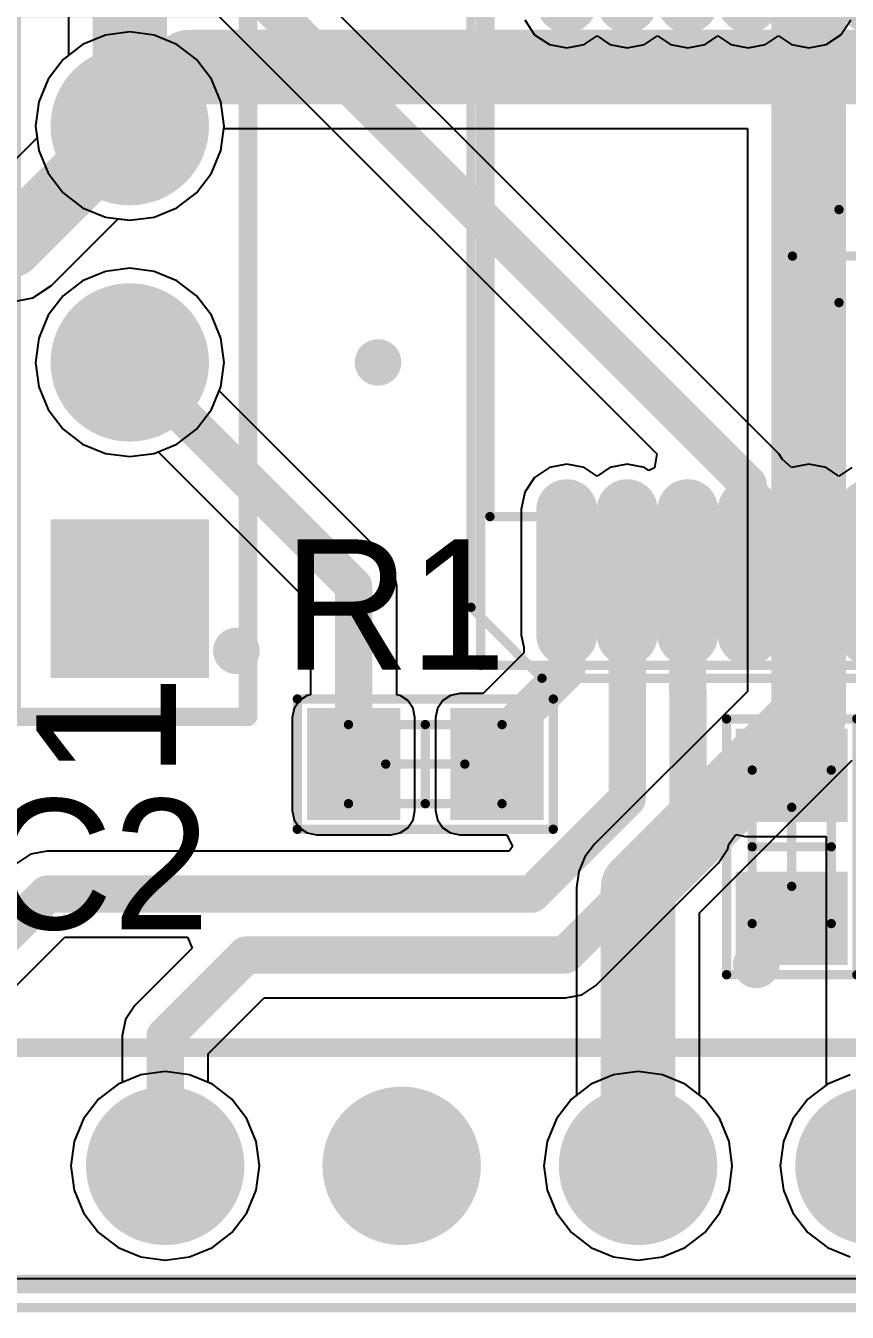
# Model space of a CAD drawing. Header units: millimetres. Extents: x 1.28 to 2.64, y 1.1 to 2.1.
# Drawn here: x 1.781 to 2.128, y 1.098 to 1.642 of the extents above; entities that cross this region are included whole.
import ezdxf

# ---------------------------------------------------------------- set-up
doc = ezdxf.new("R2010")
doc.units = ezdxf.units.MM
doc.header["$MEASUREMENT"] = 0
for name, color, linetype in [('BottomLayer', 5, 'Continuous'), ('BottomSolder', 6, 'Continuous'), ('KeepOutLayer', 6, 'Continuous'), ('Mechanical13', 56, 'Continuous'), ('Mechanical15', 56, 'Continuous'), ('Mechanical29', 56, 'Continuous'), ('MultiLayer', 9, 'Continuous'), ('PadHoleLayer', 156, 'Continuous'), ('TopLayer', 1, 'Continuous'), ('TopOverlay', 2, 'Continuous'), ('TopPaste', 8, 'Continuous'), ('TopSolder', 216, 'Continuous'), ('ViaHoleLayer', 16, 'Continuous')]:
    doc.layers.add(name, color=color, linetype=linetype)

# ---------------------------------------------------------------- blocks, each defined once
blk = doc.blocks.new('TSSOP_20N_2')
at = {"layer": 'Mechanical13', "const_width": 0.00394}
for points in [[(-0.11024, 0.14764), (-0.11024, -0.14764)], [(-0.11024, 0.14764), (0.11024, 0.14764)], [(0.11024, 0.14764), (0.11024, -0.14764)], [(-0.11024, -0.14764), (0.11024, -0.14764)]]:
    blk.add_lwpolyline(points, dxfattribs=at)
at = {"layer": 'Mechanical13', "const_width": 0.00197}
for points in [[(-0.11122, 0.14764, 1), (-0.10925, 0.14764, 1)], [(-0.11122, 0.14764, 1), (-0.10925, 0.14764, 1)], [(0.10925, 0.14764, 1), (0.11122, 0.14764, 1)], [(0.10925, 0.14764, 1), (0.11122, 0.14764, 1)], [(-0.11122, -0.14764, 1), (-0.10925, -0.14764, 1)], [(-0.11122, -0.14764, 1), (-0.10925, -0.14764, 1)], [(0.10925, -0.14764, 1), (0.11122, -0.14764, 1)], [(0.10925, -0.14764, 1), (0.11122, -0.14764, 1)]]:
    blk.add_lwpolyline(points, format="xyb", close=True, dxfattribs=at)
at = {"layer": 'Mechanical15', "const_width": 0.00394}
for points in [[(-0.17323, 0.15157), (-0.17323, -0.15157)], [(-0.17323, 0.15157), (0.17323, 0.15157)], [(0.17323, 0.15157), (0.17323, -0.15157)], [(0, 0.01969), (0, -0.01969)], [(-0.01969, 0), (0.01969, 0)], [(-0.17323, -0.15157), (0.17323, -0.15157)]]:
    blk.add_lwpolyline(points, dxfattribs=at)
at = {"layer": 'Mechanical15', "const_width": 0.00197}
for points in [[(-0.17421, 0.15157, 1), (-0.17224, 0.15157, 1)], [(-0.17421, 0.15157, 1), (-0.17224, 0.15157, 1)], [(0.17224, 0.15157, 1), (0.17421, 0.15157, 1)], [(0.17224, 0.15157, 1), (0.17421, 0.15157, 1)], [(-0.00098, 0.01969, 1), (0.00098, 0.01969, 1)], [(-0.02067, 0, 1), (-0.0187, 0, 1)], [(0.0187, 0, 1), (0.02067, 0, 1)], [(-0.00098, -0.01969, 1), (0.00098, -0.01969, 1)], [(-0.17421, -0.15157, 1), (-0.17224, -0.15157, 1)], [(-0.17421, -0.15157, 1), (-0.17224, -0.15157, 1)], [(0.17224, -0.15157, 1), (0.17421, -0.15157, 1)], [(0.17224, -0.15157, 1), (0.17421, -0.15157, 1)]]:
    blk.add_lwpolyline(points, format="xyb", close=True, dxfattribs=at)
at = {"layer": 'TopLayer', "const_width": 0.01772}
for points in [[(-0.16043, 0.11516), (-0.10728, 0.11516)], [(0.10728, 0.11516), (0.16043, 0.11516)], [(-0.16043, 0.08957), (-0.10728, 0.08957)], [(0.10728, 0.08957), (0.16043, 0.08957)], [(-0.16043, 0.06398), (-0.10728, 0.06398)], [(0.10728, 0.06398), (0.16043, 0.06398)], [(-0.16043, 0.03839), (-0.10728, 0.03839)], [(0.10728, 0.03839), (0.16043, 0.03839)], [(-0.16043, 0.0128), (-0.10728, 0.0128)], [(0.10728, 0.0128), (0.16043, 0.0128)], [(-0.16043, -0.0128), (-0.10728, -0.0128)], [(0.10728, -0.0128), (0.16043, -0.0128)], [(-0.16043, -0.03839), (-0.10728, -0.03839)], [(0.10728, -0.03839), (0.16043, -0.03839)], [(-0.16043, -0.06398), (-0.10728, -0.06398)], [(0.10728, -0.06398), (0.16043, -0.06398)], [(-0.16043, -0.08957), (-0.10728, -0.08957)], [(0.10728, -0.08957), (0.16043, -0.08957)], [(-0.16043, -0.11516), (-0.10728, -0.11516)], [(0.10728, -0.11516), (0.16043, -0.11516)]]:
    blk.add_lwpolyline(points, dxfattribs=at)
at = {"layer": 'TopLayer', "const_width": 0.00886}
for points in [[(-0.16486, 0.11516, 1), (-0.156, 0.11516, 1)], [(-0.11171, 0.11516, 1), (-0.10285, 0.11516, 1)], [(0.10285, 0.11516, 1), (0.11171, 0.11516, 1)], [(0.156, 0.11516, 1), (0.16486, 0.11516, 1)], [(-0.16486, 0.08957, 1), (-0.156, 0.08957, 1)], [(-0.11171, 0.08957, 1), (-0.10285, 0.08957, 1)], [(0.10285, 0.08957, 1), (0.11171, 0.08957, 1)], [(0.156, 0.08957, 1), (0.16486, 0.08957, 1)], [(-0.16486, 0.06398, 1), (-0.156, 0.06398, 1)], [(-0.11171, 0.06398, 1), (-0.10285, 0.06398, 1)], [(0.10285, 0.06398, 1), (0.11171, 0.06398, 1)], [(0.156, 0.06398, 1), (0.16486, 0.06398, 1)], [(-0.16486, 0.03839, 1), (-0.156, 0.03839, 1)], [(-0.11171, 0.03839, 1), (-0.10285, 0.03839, 1)], [(0.10285, 0.03839, 1), (0.11171, 0.03839, 1)], [(0.156, 0.03839, 1), (0.16486, 0.03839, 1)], [(-0.16486, 0.0128, 1), (-0.156, 0.0128, 1)], [(-0.11171, 0.0128, 1), (-0.10285, 0.0128, 1)], [(0.10285, 0.0128, 1), (0.11171, 0.0128, 1)], [(0.156, 0.0128, 1), (0.16486, 0.0128, 1)], [(-0.16486, -0.0128, 1), (-0.156, -0.0128, 1)], [(-0.11171, -0.0128, 1), (-0.10285, -0.0128, 1)], [(0.10285, -0.0128, 1), (0.11171, -0.0128, 1)], [(0.156, -0.0128, 1), (0.16486, -0.0128, 1)], [(-0.16486, -0.03839, 1), (-0.156, -0.03839, 1)], [(-0.11171, -0.03839, 1), (-0.10285, -0.03839, 1)], [(0.10285, -0.03839, 1), (0.11171, -0.03839, 1)], [(0.156, -0.03839, 1), (0.16486, -0.03839, 1)], [(-0.16486, -0.06398, 1), (-0.156, -0.06398, 1)], [(-0.11171, -0.06398, 1), (-0.10285, -0.06398, 1)], [(0.10285, -0.06398, 1), (0.11171, -0.06398, 1)], [(0.156, -0.06398, 1), (0.16486, -0.06398, 1)], [(-0.16486, -0.08957, 1), (-0.156, -0.08957, 1)], [(-0.11171, -0.08957, 1), (-0.10285, -0.08957, 1)], [(0.10285, -0.08957, 1), (0.11171, -0.08957, 1)], [(0.156, -0.08957, 1), (0.16486, -0.08957, 1)], [(-0.16486, -0.11516, 1), (-0.156, -0.11516, 1)], [(-0.11171, -0.11516, 1), (-0.10285, -0.11516, 1)], [(0.10285, -0.11516, 1), (0.11171, -0.11516, 1)], [(0.156, -0.11516, 1), (0.16486, -0.11516, 1)]]:
    blk.add_lwpolyline(points, format="xyb", close=True, dxfattribs=at)
at = {"layer": 'TopOverlay', "const_width": 0.00394}
for points in [[(-0.14863, 0.15566), (-0.17866, 0.12563)], [(-0.14863, 0.15566), (0.17805, 0.15566)], [(0.17805, 0.15566), (0.17805, -0.15572)], [(-0.17866, 0.12563), (-0.17866, -0.15572)], [(-0.17866, -0.15572), (0.17805, -0.15572)]]:
    blk.add_lwpolyline(points, dxfattribs=at)
at = {"layer": 'TopOverlay', "const_width": 0.00197}
for points in [[(-0.14961, 0.15566, 1), (-0.14765, 0.15566, 1)], [(-0.14961, 0.15566, 1), (-0.14765, 0.15566, 1)], [(0.17707, 0.15566, 1), (0.17904, 0.15566, 1)], [(0.17707, 0.15566, 1), (0.17904, 0.15566, 1)], [(-0.17964, 0.12563, 1), (-0.17767, 0.12563, 1)], [(-0.17964, 0.12563, 1), (-0.17767, 0.12563, 1)], [(-0.17964, -0.15572, 1), (-0.17767, -0.15572, 1)], [(-0.17964, -0.15572, 1), (-0.17767, -0.15572, 1)], [(0.17707, -0.15572, 1), (0.17904, -0.15572, 1)], [(0.17707, -0.15572, 1), (0.17904, -0.15572, 1)]]:
    blk.add_lwpolyline(points, format="xyb", close=True, dxfattribs=at)
at = {"layer": 'TopPaste', "const_width": 0.01772}
for points in [[(-0.16043, 0.11516), (-0.10728, 0.11516)], [(0.10728, 0.11516), (0.16043, 0.11516)], [(-0.16043, 0.08957), (-0.10728, 0.08957)], [(0.10728, 0.08957), (0.16043, 0.08957)], [(-0.16043, 0.06398), (-0.10728, 0.06398)], [(0.10728, 0.06398), (0.16043, 0.06398)], [(-0.16043, 0.03839), (-0.10728, 0.03839)], [(0.10728, 0.03839), (0.16043, 0.03839)], [(-0.16043, 0.0128), (-0.10728, 0.0128)], [(0.10728, 0.0128), (0.16043, 0.0128)], [(-0.16043, -0.0128), (-0.10728, -0.0128)], [(0.10728, -0.0128), (0.16043, -0.0128)], [(-0.16043, -0.03839), (-0.10728, -0.03839)], [(0.10728, -0.03839), (0.16043, -0.03839)], [(-0.16043, -0.06398), (-0.10728, -0.06398)], [(0.10728, -0.06398), (0.16043, -0.06398)], [(-0.16043, -0.08957), (-0.10728, -0.08957)], [(0.10728, -0.08957), (0.16043, -0.08957)], [(-0.16043, -0.11516), (-0.10728, -0.11516)], [(0.10728, -0.11516), (0.16043, -0.11516)]]:
    blk.add_lwpolyline(points, dxfattribs=at)
at = {"layer": 'TopPaste', "const_width": 0.00886}
for points in [[(-0.16486, 0.11516, 1), (-0.156, 0.11516, 1)], [(-0.11171, 0.11516, 1), (-0.10285, 0.11516, 1)], [(0.10285, 0.11516, 1), (0.11171, 0.11516, 1)], [(0.156, 0.11516, 1), (0.16486, 0.11516, 1)], [(-0.16486, 0.08957, 1), (-0.156, 0.08957, 1)], [(-0.11171, 0.08957, 1), (-0.10285, 0.08957, 1)], [(0.10285, 0.08957, 1), (0.11171, 0.08957, 1)], [(0.156, 0.08957, 1), (0.16486, 0.08957, 1)], [(-0.16486, 0.06398, 1), (-0.156, 0.06398, 1)], [(-0.11171, 0.06398, 1), (-0.10285, 0.06398, 1)], [(0.10285, 0.06398, 1), (0.11171, 0.06398, 1)], [(0.156, 0.06398, 1), (0.16486, 0.06398, 1)], [(-0.16486, 0.03839, 1), (-0.156, 0.03839, 1)], [(-0.11171, 0.03839, 1), (-0.10285, 0.03839, 1)], [(0.10285, 0.03839, 1), (0.11171, 0.03839, 1)], [(0.156, 0.03839, 1), (0.16486, 0.03839, 1)], [(-0.16486, 0.0128, 1), (-0.156, 0.0128, 1)], [(-0.11171, 0.0128, 1), (-0.10285, 0.0128, 1)], [(0.10285, 0.0128, 1), (0.11171, 0.0128, 1)], [(0.156, 0.0128, 1), (0.16486, 0.0128, 1)], [(-0.16486, -0.0128, 1), (-0.156, -0.0128, 1)], [(-0.11171, -0.0128, 1), (-0.10285, -0.0128, 1)], [(0.10285, -0.0128, 1), (0.11171, -0.0128, 1)], [(0.156, -0.0128, 1), (0.16486, -0.0128, 1)], [(-0.16486, -0.03839, 1), (-0.156, -0.03839, 1)], [(-0.11171, -0.03839, 1), (-0.10285, -0.03839, 1)], [(0.10285, -0.03839, 1), (0.11171, -0.03839, 1)], [(0.156, -0.03839, 1), (0.16486, -0.03839, 1)], [(-0.16486, -0.06398, 1), (-0.156, -0.06398, 1)], [(-0.11171, -0.06398, 1), (-0.10285, -0.06398, 1)], [(0.10285, -0.06398, 1), (0.11171, -0.06398, 1)], [(0.156, -0.06398, 1), (0.16486, -0.06398, 1)], [(-0.16486, -0.08957, 1), (-0.156, -0.08957, 1)], [(-0.11171, -0.08957, 1), (-0.10285, -0.08957, 1)], [(0.10285, -0.08957, 1), (0.11171, -0.08957, 1)], [(0.156, -0.08957, 1), (0.16486, -0.08957, 1)], [(-0.16486, -0.11516, 1), (-0.156, -0.11516, 1)], [(-0.11171, -0.11516, 1), (-0.10285, -0.11516, 1)], [(0.10285, -0.11516, 1), (0.11171, -0.11516, 1)], [(0.156, -0.11516, 1), (0.16486, -0.11516, 1)]]:
    blk.add_lwpolyline(points, format="xyb", close=True, dxfattribs=at)
at = {"layer": 'TopSolder', "const_width": 0.02572}
for points in [[(-0.16043, 0.11516), (-0.10728, 0.11516)], [(0.10728, 0.11516), (0.16043, 0.11516)], [(-0.16043, 0.08957), (-0.10728, 0.08957)], [(0.10728, 0.08957), (0.16043, 0.08957)], [(-0.16043, 0.06398), (-0.10728, 0.06398)], [(0.10728, 0.06398), (0.16043, 0.06398)], [(-0.16043, 0.03839), (-0.10728, 0.03839)], [(0.10728, 0.03839), (0.16043, 0.03839)], [(-0.16043, 0.0128), (-0.10728, 0.0128)], [(0.10728, 0.0128), (0.16043, 0.0128)], [(-0.16043, -0.0128), (-0.10728, -0.0128)], [(0.10728, -0.0128), (0.16043, -0.0128)], [(-0.16043, -0.03839), (-0.10728, -0.03839)], [(0.10728, -0.03839), (0.16043, -0.03839)], [(-0.16043, -0.06398), (-0.10728, -0.06398)], [(0.10728, -0.06398), (0.16043, -0.06398)], [(-0.16043, -0.08957), (-0.10728, -0.08957)], [(0.10728, -0.08957), (0.16043, -0.08957)], [(-0.16043, -0.11516), (-0.10728, -0.11516)], [(0.10728, -0.11516), (0.16043, -0.11516)]]:
    blk.add_lwpolyline(points, dxfattribs=at)
at = {"layer": 'TopSolder', "const_width": 0.01286}
for points in [[(-0.16686, 0.11516, 1), (-0.154, 0.11516, 1)], [(-0.11371, 0.11516, 1), (-0.10085, 0.11516, 1)], [(0.10085, 0.11516, 1), (0.11371, 0.11516, 1)], [(0.154, 0.11516, 1), (0.16686, 0.11516, 1)], [(-0.16686, 0.08957, 1), (-0.154, 0.08957, 1)], [(-0.11371, 0.08957, 1), (-0.10085, 0.08957, 1)], [(0.10085, 0.08957, 1), (0.11371, 0.08957, 1)], [(0.154, 0.08957, 1), (0.16686, 0.08957, 1)], [(-0.16686, 0.06398, 1), (-0.154, 0.06398, 1)], [(-0.11371, 0.06398, 1), (-0.10085, 0.06398, 1)], [(0.10085, 0.06398, 1), (0.11371, 0.06398, 1)], [(0.154, 0.06398, 1), (0.16686, 0.06398, 1)], [(-0.16686, 0.03839, 1), (-0.154, 0.03839, 1)], [(-0.11371, 0.03839, 1), (-0.10085, 0.03839, 1)], [(0.10085, 0.03839, 1), (0.11371, 0.03839, 1)], [(0.154, 0.03839, 1), (0.16686, 0.03839, 1)], [(-0.16686, 0.0128, 1), (-0.154, 0.0128, 1)], [(-0.11371, 0.0128, 1), (-0.10085, 0.0128, 1)], [(0.10085, 0.0128, 1), (0.11371, 0.0128, 1)], [(0.154, 0.0128, 1), (0.16686, 0.0128, 1)], [(-0.16686, -0.0128, 1), (-0.154, -0.0128, 1)], [(-0.11371, -0.0128, 1), (-0.10085, -0.0128, 1)], [(0.10085, -0.0128, 1), (0.11371, -0.0128, 1)], [(0.154, -0.0128, 1), (0.16686, -0.0128, 1)], [(-0.16686, -0.03839, 1), (-0.154, -0.03839, 1)], [(-0.11371, -0.03839, 1), (-0.10085, -0.03839, 1)], [(0.10085, -0.03839, 1), (0.11371, -0.03839, 1)], [(0.154, -0.03839, 1), (0.16686, -0.03839, 1)], [(-0.16686, -0.06398, 1), (-0.154, -0.06398, 1)], [(-0.11371, -0.06398, 1), (-0.10085, -0.06398, 1)], [(0.10085, -0.06398, 1), (0.11371, -0.06398, 1)], [(0.154, -0.06398, 1), (0.16686, -0.06398, 1)], [(-0.16686, -0.08957, 1), (-0.154, -0.08957, 1)], [(-0.11371, -0.08957, 1), (-0.10085, -0.08957, 1)], [(0.10085, -0.08957, 1), (0.11371, -0.08957, 1)], [(0.154, -0.08957, 1), (0.16686, -0.08957, 1)], [(-0.16686, -0.11516, 1), (-0.154, -0.11516, 1)], [(-0.11371, -0.11516, 1), (-0.10085, -0.11516, 1)], [(0.10085, -0.11516, 1), (0.11371, -0.11516, 1)], [(0.154, -0.11516, 1), (0.16686, -0.11516, 1)]]:
    blk.add_lwpolyline(points, format="xyb", close=True, dxfattribs=at)
blk = doc.blocks.new('CC0603_7')
at = {"layer": 'Mechanical13', "const_width": 0.00394}
for points in [[(0.03248, 0.01673), (-0.03248, 0.01673)], [(-0.03248, 0.01673), (-0.03248, -0.01673)], [(0.03248, 0.01673), (0.03248, -0.01673)], [(0.03248, -0.01673), (-0.03248, -0.01673)]]:
    blk.add_lwpolyline(points, dxfattribs=at)
at = {"layer": 'Mechanical13', "const_width": 0.00197}
for points in [[(-0.03346, 0.01673, 1), (-0.0315, 0.01673, 1)], [(-0.03346, 0.01673, 1), (-0.0315, 0.01673, 1)], [(0.0315, 0.01673, 1), (0.03346, 0.01673, 1)], [(0.0315, 0.01673, 1), (0.03346, 0.01673, 1)], [(-0.03346, -0.01673, 1), (-0.0315, -0.01673, 1)], [(-0.03346, -0.01673, 1), (-0.0315, -0.01673, 1)], [(0.0315, -0.01673, 1), (0.03346, -0.01673, 1)], [(0.0315, -0.01673, 1), (0.03346, -0.01673, 1)]]:
    blk.add_lwpolyline(points, format="xyb", close=True, dxfattribs=at)
at = {"layer": 'Mechanical15', "const_width": 0.00394}
for points in [[(0, 0.01673), (0, -0.01673)], [(0.01673, 0), (-0.01673, 0)]]:
    blk.add_lwpolyline(points, dxfattribs=at)
at = {"layer": 'Mechanical15', "const_width": 0.00197}
for points in [[(-0.00098, 0.01673, 1), (0.00098, 0.01673, 1)], [(-0.01772, 0, 1), (-0.01575, 0, 1)], [(0.01575, 0, 1), (0.01772, 0, 1)], [(-0.00098, -0.01673, 1), (0.00098, -0.01673, 1)]]:
    blk.add_lwpolyline(points, format="xyb", close=True, dxfattribs=at)
at = {"layer": 'TopLayer'}
for points in [[(-0.04606, -0.01969), (-0.01457, -0.01969), (-0.04606, 0.01969), (-0.01457, 0.01969)], [(0.01457, -0.01969), (0.04606, -0.01969), (0.01457, 0.01969), (0.04606, 0.01969)]]:
    blk.add_solid(points, dxfattribs=at)
at = {"layer": 'TopOverlay', "const_width": 0.00394}
for points in [[(0.05413, 0.02756), (-0.05413, 0.02756)], [(-0.05413, 0.02756), (-0.05413, -0.02756)], [(0.05413, 0.02756), (0.05413, -0.02756)], [(0.05413, -0.02756), (-0.05413, -0.02756)]]:
    blk.add_lwpolyline(points, dxfattribs=at)
at = {"layer": 'TopOverlay', "const_width": 0.00197}
for points in [[(-0.05512, 0.02756, 1), (-0.05315, 0.02756, 1)], [(-0.05512, 0.02756, 1), (-0.05315, 0.02756, 1)], [(0.05315, 0.02756, 1), (0.05512, 0.02756, 1)], [(0.05315, 0.02756, 1), (0.05512, 0.02756, 1)], [(-0.05512, -0.02756, 1), (-0.05315, -0.02756, 1)], [(-0.05512, -0.02756, 1), (-0.05315, -0.02756, 1)], [(0.05315, -0.02756, 1), (0.05512, -0.02756, 1)], [(0.05315, -0.02756, 1), (0.05512, -0.02756, 1)]]:
    blk.add_lwpolyline(points, format="xyb", close=True, dxfattribs=at)
at = {"layer": 'TopPaste'}
for points in [[(-0.04606, -0.01969), (-0.01457, -0.01969), (-0.04606, 0.01969), (-0.01457, 0.01969)], [(0.01457, -0.01969), (0.04606, -0.01969), (0.01457, 0.01969), (0.04606, 0.01969)]]:
    blk.add_solid(points, dxfattribs=at)
at = {"layer": 'TopSolder'}
for points in [[(-0.05006, -0.02369), (-0.01057, -0.02369), (-0.05006, 0.02369), (-0.01057, 0.02369)], [(0.01057, -0.02369), (0.05006, -0.02369), (0.01057, 0.02369), (0.05006, 0.02369)]]:
    blk.add_solid(points, dxfattribs=at)
blk = doc.blocks.new('CONN_HDR1X10_10')
at = {"layer": 'BottomLayer', "const_width": 0.02953}
for points in [[(0.18524, 0, 1), (0.21476, 0, 1)], [(0.28524, 0, 1), (0.31476, 0, 1)], [(0.38524, 0, 1), (0.41476, 0, 1)], [(0.48524, 0, 1), (0.51476, 0, 1)]]:
    blk.add_lwpolyline(points, format="xyb", close=True, dxfattribs=at)
at = {"layer": 'BottomSolder', "const_width": 0.03353}
for points in [[(0.18324, 0, 1), (0.21676, 0, 1)], [(0.28324, 0, 1), (0.31676, 0, 1)], [(0.38324, 0, 1), (0.41676, 0, 1)], [(0.48324, 0, 1), (0.51676, 0, 1)]]:
    blk.add_lwpolyline(points, format="xyb", close=True, dxfattribs=at)
at = {"layer": 'MultiLayer', "const_width": 0.02953}
for points in [[(0.18524, 0, 1), (0.21476, 0, 1)], [(0.28524, 0, 1), (0.31476, 0, 1)], [(0.38524, 0, 1), (0.41476, 0, 1)], [(0.48524, 0, 1), (0.51476, 0, 1)]]:
    blk.add_lwpolyline(points, format="xyb", close=True, dxfattribs=at)
at = {"layer": 'PadHoleLayer', "const_width": 0.01772}
for points in [[(0.19114, 0, 1), (0.20886, 0, 1)], [(0.29114, 0, 1), (0.30886, 0, 1)], [(0.39114, 0, 1), (0.40886, 0, 1)], [(0.49114, 0, 1), (0.50886, 0, 1)]]:
    blk.add_lwpolyline(points, format="xyb", close=True, dxfattribs=at)
at = {"layer": 'TopLayer', "const_width": 0.02953}
for points in [[(0.18524, 0, 1), (0.21476, 0, 1)], [(0.28524, 0, 1), (0.31476, 0, 1)], [(0.38524, 0, 1), (0.41476, 0, 1)], [(0.48524, 0, 1), (0.51476, 0, 1)]]:
    blk.add_lwpolyline(points, format="xyb", close=True, dxfattribs=at)
at = {"layer": 'TopOverlay', "const_width": 0.00787}
for points in [[(0.025, 0.05), (0.95, 0.05)], [(-0.05, -0.05), (0.95, -0.05)]]:
    blk.add_lwpolyline(points, dxfattribs=at)
at = {"layer": 'TopSolder', "const_width": 0.03353}
for points in [[(0.18324, 0, 1), (0.21676, 0, 1)], [(0.28324, 0, 1), (0.31676, 0, 1)], [(0.38324, 0, 1), (0.41676, 0, 1)], [(0.48324, 0, 1), (0.51676, 0, 1)]]:
    blk.add_lwpolyline(points, format="xyb", close=True, dxfattribs=at)
blk = doc.blocks.new('CONN_HDR1X3_11')
at = {"layer": 'BottomLayer', "const_width": 0.02953}
for points in [[(0.08524, 0, 1), (0.11476, 0, 1)], [(0.18524, 0, 1), (0.21476, 0, 1)]]:
    blk.add_lwpolyline(points, format="xyb", close=True, dxfattribs=at)
at = {"layer": 'BottomLayer'}
blk.add_solid([(-0.02953, -0.02953), (0.02953, -0.02953), (-0.02953, 0.02953), (0.02953, 0.02953)], dxfattribs=at)
at = {"layer": 'BottomSolder', "const_width": 0.03353}
for points in [[(0.08324, 0, 1), (0.11676, 0, 1)], [(0.18324, 0, 1), (0.21676, 0, 1)]]:
    blk.add_lwpolyline(points, format="xyb", close=True, dxfattribs=at)
at = {"layer": 'BottomSolder'}
blk.add_solid([(-0.03353, -0.03353), (0.03353, -0.03353), (-0.03353, 0.03353), (0.03353, 0.03353)], dxfattribs=at)
at = {"layer": 'MultiLayer', "const_width": 0.02953}
for points in [[(0.08524, 0, 1), (0.11476, 0, 1)], [(0.18524, 0, 1), (0.21476, 0, 1)]]:
    blk.add_lwpolyline(points, format="xyb", close=True, dxfattribs=at)
at = {"layer": 'MultiLayer'}
blk.add_solid([(-0.02953, -0.02953), (0.02953, -0.02953), (-0.02953, 0.02953), (0.02953, 0.02953)], dxfattribs=at)
at = {"layer": 'PadHoleLayer', "const_width": 0.01772}
for points in [[(-0.00886, 0, 1), (0.00886, 0, 1)], [(0.09114, 0, 1), (0.10886, 0, 1)], [(0.19114, 0, 1), (0.20886, 0, 1)]]:
    blk.add_lwpolyline(points, format="xyb", close=True, dxfattribs=at)
at = {"layer": 'TopLayer', "const_width": 0.02953}
for points in [[(0.08524, 0, 1), (0.11476, 0, 1)], [(0.18524, 0, 1), (0.21476, 0, 1)]]:
    blk.add_lwpolyline(points, format="xyb", close=True, dxfattribs=at)
at = {"layer": 'TopLayer'}
blk.add_solid([(-0.02953, -0.02953), (0.02953, -0.02953), (-0.02953, 0.02953), (0.02953, 0.02953)], dxfattribs=at)
at = {"layer": 'TopOverlay', "const_width": 0.00787}
for points in [[(-0.05, 0.05), (-0.05, -0.05)], [(-0.05, 0.05), (0.25, 0.05)], [(0.25, 0.05), (0.25, -0.05)], [(-0.05, -0.05), (0.25, -0.05)]]:
    blk.add_lwpolyline(points, dxfattribs=at)
at = {"layer": 'TopOverlay', "const_width": 0.00394}
for points in [[(-0.05197, 0.05, 1), (-0.04803, 0.05, 1)], [(-0.05197, 0.05, 1), (-0.04803, 0.05, 1)], [(0.24803, 0.05, 1), (0.25197, 0.05, 1)], [(0.24803, 0.05, 1), (0.25197, 0.05, 1)], [(-0.05197, -0.05, 1), (-0.04803, -0.05, 1)], [(-0.05197, -0.05, 1), (-0.04803, -0.05, 1)], [(0.24803, -0.05, 1), (0.25197, -0.05, 1)], [(0.24803, -0.05, 1), (0.25197, -0.05, 1)]]:
    blk.add_lwpolyline(points, format="xyb", close=True, dxfattribs=at)
at = {"layer": 'TopSolder', "const_width": 0.03353}
for points in [[(0.08324, 0, 1), (0.11676, 0, 1)], [(0.18324, 0, 1), (0.21676, 0, 1)]]:
    blk.add_lwpolyline(points, format="xyb", close=True, dxfattribs=at)
at = {"layer": 'TopSolder'}
blk.add_solid([(-0.03353, -0.03353), (0.03353, -0.03353), (-0.03353, 0.03353), (0.03353, 0.03353)], dxfattribs=at)
at = {"layer": 'TopOverlay'}
blk.add_text('1', height=0.05906, dxfattribs=at).set_placement((-0.07618, -0.01952))
blk = doc.blocks.new('CC0603_14')
at = {"layer": 'Mechanical13', "const_width": 0.00394}
for points in [[(-0.03248, 0.01673), (0.03248, 0.01673)], [(-0.03248, 0.01673), (-0.03248, -0.01673)], [(0.03248, 0.01673), (0.03248, -0.01673)], [(-0.03248, -0.01673), (0.03248, -0.01673)]]:
    blk.add_lwpolyline(points, dxfattribs=at)
at = {"layer": 'Mechanical13', "const_width": 0.00197}
for points in [[(-0.03346, 0.01673, 1), (-0.0315, 0.01673, 1)], [(-0.03346, 0.01673, 1), (-0.0315, 0.01673, 1)], [(0.0315, 0.01673, 1), (0.03346, 0.01673, 1)], [(0.0315, 0.01673, 1), (0.03346, 0.01673, 1)], [(-0.03346, -0.01673, 1), (-0.0315, -0.01673, 1)], [(-0.03346, -0.01673, 1), (-0.0315, -0.01673, 1)], [(0.0315, -0.01673, 1), (0.03346, -0.01673, 1)], [(0.0315, -0.01673, 1), (0.03346, -0.01673, 1)]]:
    blk.add_lwpolyline(points, format="xyb", close=True, dxfattribs=at)
at = {"layer": 'Mechanical15', "const_width": 0.00394}
for points in [[(0, 0.01673), (0, -0.01673)], [(-0.01673, 0), (0.01673, 0)]]:
    blk.add_lwpolyline(points, dxfattribs=at)
at = {"layer": 'Mechanical15', "const_width": 0.00197}
for points in [[(-0.00098, 0.01673, 1), (0.00098, 0.01673, 1)], [(-0.01772, 0, 1), (-0.01575, 0, 1)], [(0.01575, 0, 1), (0.01772, 0, 1)], [(-0.00098, -0.01673, 1), (0.00098, -0.01673, 1)]]:
    blk.add_lwpolyline(points, format="xyb", close=True, dxfattribs=at)
at = {"layer": 'TopLayer'}
for points in [[(-0.04606, -0.01969), (-0.01457, -0.01969), (-0.04606, 0.01969), (-0.01457, 0.01969)], [(0.01457, -0.01969), (0.04606, -0.01969), (0.01457, 0.01969), (0.04606, 0.01969)]]:
    blk.add_solid(points, dxfattribs=at)
at = {"layer": 'TopOverlay', "const_width": 0.00394}
for points in [[(-0.05413, 0.02756), (0.05413, 0.02756)], [(-0.05413, 0.02756), (-0.05413, -0.02756)], [(0.05413, 0.02756), (0.05413, -0.02756)], [(-0.05413, -0.02756), (0.05413, -0.02756)]]:
    blk.add_lwpolyline(points, dxfattribs=at)
at = {"layer": 'TopOverlay', "const_width": 0.00197}
for points in [[(-0.05512, 0.02756, 1), (-0.05315, 0.02756, 1)], [(-0.05512, 0.02756, 1), (-0.05315, 0.02756, 1)], [(0.05315, 0.02756, 1), (0.05512, 0.02756, 1)], [(0.05315, 0.02756, 1), (0.05512, 0.02756, 1)], [(-0.05512, -0.02756, 1), (-0.05315, -0.02756, 1)], [(-0.05512, -0.02756, 1), (-0.05315, -0.02756, 1)], [(0.05315, -0.02756, 1), (0.05512, -0.02756, 1)], [(0.05315, -0.02756, 1), (0.05512, -0.02756, 1)]]:
    blk.add_lwpolyline(points, format="xyb", close=True, dxfattribs=at)
at = {"layer": 'TopPaste'}
for points in [[(-0.04606, -0.01969), (-0.01457, -0.01969), (-0.04606, 0.01969), (-0.01457, 0.01969)], [(0.01457, -0.01969), (0.04606, -0.01969), (0.01457, 0.01969), (0.04606, 0.01969)]]:
    blk.add_solid(points, dxfattribs=at)
at = {"layer": 'TopSolder'}
for points in [[(-0.05006, -0.02369), (-0.01057, -0.02369), (-0.05006, 0.02369), (-0.01057, 0.02369)], [(0.01057, -0.02369), (0.05006, -0.02369), (0.01057, 0.02369), (0.05006, 0.02369)]]:
    blk.add_solid(points, dxfattribs=at)

msp = doc.modelspace()

# ---------------------------------------------------------------- linework, layer by layer
at = {"layer": 'BottomLayer'}
for p, q in [((1.79903, 1.76924), (1.79903, 1.6299)), ((1.79681, 1.62819), (1.79047, 1.61993)), ((1.79903, 1.6299), (1.79681, 1.62819)), ((1.79047, 1.61993), (1.78649, 1.61032)), ((1.78649, 1.61032), (1.78513, 1.6)), ((1.78513, 1.6), (1.78649, 1.58968)), ((1.86351, 1.58968), (1.86474, 1.59903)), ((1.86474, 1.59903), (2.08623, 1.59903)), ((2.08623, 1.59903), (2.08623, 1.36076)), ((1.78649, 1.58968), (1.79047, 1.58007)), ((1.85953, 1.58007), (1.86351, 1.58968)), ((1.79047, 1.58007), (1.79681, 1.57181)), ((1.85319, 1.57181), (1.85953, 1.58007)), ((1.79681, 1.57181), (1.80507, 1.56547)), ((1.84493, 1.56547), (1.85319, 1.57181)), ((1.80507, 1.56547), (1.81468, 1.56149)), ((1.83532, 1.56149), (1.84493, 1.56547)), ((1.81468, 1.56149), (1.825, 1.56013)), ((1.825, 1.56013), (1.83532, 1.56149)), ((1.81468, 1.53851), (1.80507, 1.53453)), ((1.825, 1.53987), (1.81468, 1.53851)), ((1.83532, 1.53851), (1.825, 1.53987)), ((1.84493, 1.53453), (1.83532, 1.53851)), ((1.80507, 1.53453), (1.79681, 1.52819)), ((1.85319, 1.52819), (1.84493, 1.53453)), ((1.79681, 1.52819), (1.79047, 1.51993)), ((1.85953, 1.51993), (1.85319, 1.52819)), ((1.79047, 1.51993), (1.78649, 1.51032)), ((1.86351, 1.51032), (1.85953, 1.51993)), ((1.78649, 1.51032), (1.78513, 1.5)), ((1.86487, 1.5), (1.86351, 1.51032)), ((1.78513, 1.5), (1.78649, 1.48968)), ((1.86351, 1.48968), (1.86487, 1.5)), ((1.78649, 1.48968), (1.79047, 1.48007)), ((1.85953, 1.48007), (1.86351, 1.48968)), ((1.79047, 1.48007), (1.79681, 1.47181)), ((1.85319, 1.47181), (1.85953, 1.48007)), ((1.79681, 1.47181), (1.80507, 1.46547)), ((1.84493, 1.46547), (1.85319, 1.47181)), ((1.80507, 1.46547), (1.81468, 1.46149)), ((1.83532, 1.46149), (1.84493, 1.46547)), ((1.81468, 1.46149), (1.825, 1.46013)), ((1.825, 1.46013), (1.83532, 1.46149)), ((2.08623, 1.36076), (2.02164, 1.29616)), ((2.06597, 1.26704), (2.13057, 1.33164)), ((2.02164, 1.29616), (2.01751, 1.29078)), ((2.01751, 1.29078), (2.01491, 1.28452)), ((2.01491, 1.28452), (2.01403, 1.2778)), ((2.01403, 1.2778), (2.01403, 1.1899)), ((2.06597, 1.1899), (2.06597, 1.26704)), ((1.82968, 1.19851), (1.82007, 1.19453)), ((1.84, 1.19987), (1.82968, 1.19851)), ((1.85032, 1.19851), (1.84, 1.19987)), ((1.85993, 1.19453), (1.85032, 1.19851)), ((2.12968, 1.19851), (2.12007, 1.19453)), ((1.82007, 1.19453), (1.81181, 1.18819)), ((1.86819, 1.18819), (1.85993, 1.19453)), ((2.12007, 1.19453), (2.11181, 1.18819)), ((1.81181, 1.18819), (1.80547, 1.17993)), ((1.87453, 1.17993), (1.86819, 1.18819)), ((2.01181, 1.18819), (2.00547, 1.17993)), ((2.01403, 1.1899), (2.01181, 1.18819)), ((2.06819, 1.18819), (2.06597, 1.1899)), ((2.07453, 1.17993), (2.06819, 1.18819)), ((2.11181, 1.18819), (2.10547, 1.17993)), ((1.80547, 1.17993), (1.80149, 1.17032)), ((1.87851, 1.17032), (1.87453, 1.17993)), ((2.00547, 1.17993), (2.00149, 1.17032)), ((2.07851, 1.17032), (2.07453, 1.17993)), ((2.10547, 1.17993), (2.10149, 1.17032)), ((1.80149, 1.17032), (1.80013, 1.16)), ((1.87987, 1.16), (1.87851, 1.17032)), ((2.00149, 1.17032), (2.00013, 1.16)), ((2.07987, 1.16), (2.07851, 1.17032)), ((2.10149, 1.17032), (2.10013, 1.16)), ((1.80013, 1.16), (1.80149, 1.14968)), ((1.87851, 1.14968), (1.87987, 1.16)), ((2.00013, 1.16), (2.00149, 1.14968)), ((2.07851, 1.14968), (2.07987, 1.16)), ((2.10013, 1.16), (2.10149, 1.14968)), ((1.80149, 1.14968), (1.80547, 1.14007)), ((1.87453, 1.14007), (1.87851, 1.14968)), ((2.00149, 1.14968), (2.00547, 1.14007)), ((2.07453, 1.14007), (2.07851, 1.14968)), ((2.10149, 1.14968), (2.10547, 1.14007)), ((1.80547, 1.14007), (1.81181, 1.13181)), ((1.86819, 1.13181), (1.87453, 1.14007)), ((2.00547, 1.14007), (2.01181, 1.13181)), ((2.06819, 1.13181), (2.07453, 1.14007)), ((2.10547, 1.14007), (2.11181, 1.13181)), ((1.81181, 1.13181), (1.82007, 1.12547)), ((1.85993, 1.12547), (1.86819, 1.13181)), ((2.01181, 1.13181), (2.02007, 1.12547)), ((2.05993, 1.12547), (2.06819, 1.13181)), ((2.11181, 1.13181), (2.12007, 1.12547)), ((1.82007, 1.12547), (1.82968, 1.12149)), ((1.85032, 1.12149), (1.85993, 1.12547)), ((2.02007, 1.12547), (2.02968, 1.12149)), ((2.05032, 1.12149), (2.05993, 1.12547)), ((2.12007, 1.12547), (2.12968, 1.12149)), ((1.82968, 1.12149), (1.84, 1.12013)), ((1.84, 1.12013), (1.85032, 1.12149)), ((2.02968, 1.12149), (2.04, 1.12013)), ((2.04, 1.12013), (2.05032, 1.12149)), ((2.6128, 1.1122), (1.5372, 1.1122))]:
    msp.add_line(p, q, dxfattribs=at)
at = {"layer": 'BottomLayer', "const_width": 0.0315}
for points in [[(2.1122, 1.625), (2.1122, 1.8478)], [(1.825, 1.6), (1.825, 1.78)], [(1.825, 1.6), (1.85, 1.625)], [(1.85, 1.625), (2.1122, 1.625)], [(2.1122, 1.35), (2.1122, 1.625)], [(2.1122, 1.625), (2.535, 1.625)], [(2.04, 1.2778), (2.1122, 1.35)], [(2.04, 1.16), (2.04, 1.2778)]]:
    msp.add_lwpolyline(points, dxfattribs=at)
at = {"layer": 'BottomLayer'}
for points, const_width in [([(1.84213, 1.625, 1), (1.85787, 1.625, 1)], 0.01575), ([(1.84213, 1.625, 1), (1.85787, 1.625, 1)], 0.01575), ([(2.10433, 1.625, 1), (2.12008, 1.625, 1)], 0.01575), ([(2.10433, 1.625, 1), (2.12008, 1.625, 1)], 0.01575), ([(2.10433, 1.625, 1), (2.12008, 1.625, 1)], 0.01575), ([(2.10433, 1.625, 1), (2.12008, 1.625, 1)], 0.01575), ([(1.81713, 1.6, 1), (1.83287, 1.6, 1)], 0.01575), ([(1.81713, 1.6, 1), (1.83287, 1.6, 1)], 0.01575), ([(1.92508, 1.5, 1), (1.93492, 1.5, 1)], 0.00984), ([(1.86516, 1.37795, 1), (1.875, 1.37795, 1)], 0.00984), ([(2.10433, 1.35, 1), (2.12008, 1.35, 1)], 0.01575), ([(2.10433, 1.35, 1), (2.12008, 1.35, 1)], 0.01575), ([(2.10728, 1.35, 1), (2.11713, 1.35, 1)], 0.00984), ([(2.03213, 1.2778, 1), (2.04787, 1.2778, 1)], 0.01575), ([(2.03213, 1.2778, 1), (2.04787, 1.2778, 1)], 0.01575), ([(2.08508, 1.245, 1), (2.09492, 1.245, 1)], 0.00984), ([(2.03213, 1.16, 1), (2.04787, 1.16, 1)], 0.01575)]:
    msp.add_lwpolyline(points, format="xyb", close=True, dxfattribs=dict(at, const_width=const_width))
at = {"layer": 'KeepOutLayer', "const_width": 0.00394}
msp.add_lwpolyline([(1.525, 1.1), (2.625, 1.1)], dxfattribs=at)
at = {"layer": 'Mechanical29', "const_width": 0.00394}
msp.add_lwpolyline([(1.525, 1.1), (2.625, 1.1)], dxfattribs=at)
at = {"layer": 'MultiLayer', "const_width": 0.00984}
for points in [[(1.92508, 1.5, 1), (1.93492, 1.5, 1)], [(1.86516, 1.37795, 1), (1.875, 1.37795, 1)], [(2.10728, 1.35, 1), (2.11713, 1.35, 1)], [(2.08508, 1.245, 1), (2.09492, 1.245, 1)]]:
    msp.add_lwpolyline(points, format="xyb", close=True, dxfattribs=at)
at = {"layer": 'TopLayer'}
for p, q in [((2.0995, 1.46127), (1.85789, 1.70289)), ((1.83745, 1.67178), (2.04794, 1.46129)), ((1.99208, 1.64493), (1.99625, 1.63869)), ((2.1258, 1.63869), (2.12997, 1.64493)), ((1.825, 1.63987), (1.81468, 1.63851)), ((1.83532, 1.63851), (1.825, 1.63987)), ((1.80507, 1.63453), (1.79681, 1.62819)), ((1.81468, 1.63851), (1.80507, 1.63453)), ((1.84493, 1.63453), (1.83532, 1.63851)), ((1.85319, 1.62819), (1.84493, 1.63453)), ((1.99625, 1.63869), (2.00248, 1.63452)), ((2.00248, 1.63452), (2.00984, 1.63306)), ((2.00984, 1.63306), (2.0172, 1.63452)), ((2.0172, 1.63452), (2.02264, 1.63815)), ((2.02264, 1.63815), (2.02807, 1.63452)), ((2.02807, 1.63452), (2.03543, 1.63306)), ((2.03543, 1.63306), (2.04279, 1.63452)), ((2.04279, 1.63452), (2.04823, 1.63815)), ((2.04823, 1.63815), (2.05367, 1.63452)), ((2.05367, 1.63452), (2.06102, 1.63306)), ((2.06102, 1.63306), (2.06838, 1.63452)), ((2.06838, 1.63452), (2.07382, 1.63815)), ((2.07382, 1.63815), (2.07926, 1.63452)), ((2.07926, 1.63452), (2.08661, 1.63306)), ((2.08661, 1.63306), (2.09397, 1.63452)), ((2.09397, 1.63452), (2.09941, 1.63815)), ((2.09941, 1.63815), (2.10485, 1.63452)), ((2.10485, 1.63452), (2.1122, 1.63306)), ((2.1122, 1.63306), (2.11956, 1.63452)), ((2.11956, 1.63452), (2.1258, 1.63869)), ((1.79681, 1.62819), (1.79047, 1.61993)), ((1.85953, 1.61993), (1.85319, 1.62819)), ((1.79047, 1.61993), (1.78649, 1.61032)), ((1.86351, 1.61032), (1.85953, 1.61993)), ((1.78649, 1.61032), (1.78513, 1.6)), ((1.86487, 1.6), (1.86351, 1.61032)), ((1.78513, 1.6), (1.78578, 1.59507)), ((1.86351, 1.58968), (1.86487, 1.6)), ((1.78578, 1.59507), (1.76464, 1.57393)), ((1.85953, 1.58007), (1.86351, 1.58968)), ((1.85319, 1.57181), (1.85953, 1.58007)), ((1.84493, 1.56547), (1.85319, 1.57181)), ((1.83532, 1.56149), (1.84493, 1.56547)), ((1.79183, 1.53254), (1.82007, 1.56078)), ((1.82007, 1.56078), (1.825, 1.56013)), ((1.825, 1.56013), (1.83532, 1.56149)), ((1.81468, 1.53851), (1.80507, 1.53453)), ((1.825, 1.53987), (1.81468, 1.53851)), ((1.83532, 1.53851), (1.825, 1.53987)), ((1.84493, 1.53453), (1.83532, 1.53851)), ((1.78396, 1.52729), (1.79183, 1.53254)), ((1.80507, 1.53453), (1.79681, 1.52819)), ((1.85319, 1.52819), (1.84493, 1.53453)), ((1.77469, 1.52544), (1.78396, 1.52729)), ((1.79681, 1.52819), (1.79047, 1.51993)), ((1.85953, 1.51993), (1.85319, 1.52819)), ((1.79047, 1.51993), (1.78649, 1.51032)), ((1.86351, 1.51032), (1.85953, 1.51993)), ((1.78649, 1.51032), (1.78513, 1.5)), ((1.86487, 1.5), (1.86351, 1.51032)), ((1.78513, 1.5), (1.78649, 1.48968)), ((1.86351, 1.48968), (1.86487, 1.5)), ((1.78649, 1.48968), (1.79047, 1.48007)), ((1.8628, 1.48797), (1.86351, 1.48968)), ((1.93257, 1.4182), (1.8628, 1.48797)), ((1.79047, 1.48007), (1.79681, 1.47181)), ((1.79681, 1.47181), (1.80507, 1.46547)), ((1.80507, 1.46547), (1.81468, 1.46149)), ((1.81468, 1.46149), (1.825, 1.46013)), ((1.825, 1.46013), (1.83532, 1.46149)), ((1.83532, 1.46149), (1.83703, 1.4622)), ((1.83703, 1.4622), (1.90146, 1.39777)), ((2.04794, 1.46129), (2.04701, 1.4554)), ((2.10105, 1.45896), (2.0995, 1.46127)), ((2.0995, 1.46127), (2.0995, 1.46127)), ((2.00248, 1.45548), (1.99625, 1.45131)), ((2.00984, 1.45694), (2.00248, 1.45548)), ((2.0172, 1.45548), (2.00984, 1.45694)), ((2.02264, 1.45185), (2.0172, 1.45548)), ((2.02807, 1.45548), (2.02264, 1.45185)), ((2.03543, 1.45694), (2.02807, 1.45548)), ((2.04279, 1.45548), (2.03543, 1.45694)), ((2.04461, 1.45427), (2.04279, 1.45548)), ((2.04701, 1.4554), (2.04461, 1.45427)), ((2.10485, 1.45548), (2.10105, 1.45896)), ((2.1122, 1.45694), (2.10485, 1.45548)), ((2.11956, 1.45548), (2.1122, 1.45694)), ((2.125, 1.45185), (2.11956, 1.45548)), ((2.13044, 1.45548), (2.125, 1.45185)), ((1.99625, 1.45131), (1.99208, 1.44507)), ((1.99208, 1.44507), (1.99061, 1.43772)), ((1.99061, 1.43772), (1.99061, 1.38457)), ((1.93652, 1.41229), (1.93257, 1.4182)), ((1.93257, 1.4182), (1.93257, 1.4182)), ((1.93791, 1.40531), (1.93652, 1.41229)), ((1.93791, 1.35939), (1.93791, 1.40531)), ((1.93791, 1.40531), (1.93791, 1.40531)), ((1.90146, 1.39777), (1.90146, 1.35939)), ((1.99061, 1.38457), (1.99162, 1.37952)), ((1.99162, 1.37952), (1.99162, 1.37708)), ((1.99162, 1.37708), (1.97442, 1.35988)), ((1.89673, 1.35689), (1.89452, 1.35359)), ((1.90004, 1.3591), (1.89673, 1.35689)), ((1.90146, 1.35939), (1.90004, 1.3591)), ((1.93933, 1.3591), (1.93791, 1.35939)), ((1.94264, 1.35689), (1.93933, 1.3591)), ((1.94485, 1.35359), (1.94264, 1.35689)), ((1.95736, 1.35689), (1.95515, 1.35359)), ((1.96067, 1.3591), (1.95736, 1.35689)), ((1.96457, 1.35988), (1.96067, 1.3591)), ((1.97442, 1.35988), (1.96457, 1.35988)), ((1.89452, 1.35359), (1.89374, 1.34969)), ((1.94563, 1.34969), (1.94485, 1.35359)), ((1.95515, 1.35359), (1.95437, 1.34969)), ((1.89374, 1.34969), (1.89374, 1.31031)), ((1.94563, 1.31031), (1.94563, 1.34969)), ((1.95437, 1.34969), (1.95437, 1.31031)), ((1.89374, 1.31031), (1.89452, 1.30641)), ((1.94485, 1.30641), (1.94563, 1.31031)), ((1.95437, 1.31031), (1.95515, 1.30641)), ((1.89452, 1.30641), (1.89673, 1.30311)), ((1.89673, 1.30311), (1.90004, 1.3009)), ((1.93933, 1.3009), (1.94264, 1.30311)), ((1.94264, 1.30311), (1.94485, 1.30641)), ((1.95515, 1.30641), (1.95736, 1.30311)), ((1.95736, 1.30311), (1.96067, 1.3009)), ((1.90004, 1.3009), (1.90394, 1.30012)), ((1.90394, 1.30012), (1.93543, 1.30012)), ((1.93543, 1.30012), (1.93933, 1.3009)), ((1.96067, 1.3009), (1.96457, 1.30012)), ((1.96457, 1.30012), (1.98443, 1.30012)), ((1.98443, 1.30012), (1.98691, 1.29512)), ((2.07802, 1.29421), (2.0784, 1.29614)), ((2.0784, 1.29614), (2.08141, 1.30015)), ((2.08141, 1.30015), (2.08532, 1.29937)), ((2.08532, 1.29937), (2.11957, 1.29937)), ((2.11957, 1.29937), (2.11957, 1.19415)), ((1.78303, 1.29184), (1.77711, 1.28789)), ((1.79, 1.29322), (1.78303, 1.29184)), ((1.98547, 1.29322), (1.79, 1.29322)), ((1.79, 1.29322), (1.79, 1.29322)), ((1.98691, 1.29512), (1.98547, 1.29322)), ((2.07407, 1.28829), (2.07802, 1.29421)), ((2.02214, 1.23637), (2.07407, 1.28829)), ((1.75822, 1.21745), (1.79755, 1.25678)), ((1.79755, 1.25678), (1.84947, 1.25678)), ((1.84947, 1.25678), (1.85138, 1.25216)), ((1.85138, 1.25216), (1.82711, 1.22789)), ((2.01623, 1.23242), (2.02214, 1.23637)), ((1.85822, 1.20745), (1.8818, 1.23103)), ((1.8818, 1.23103), (2.00925, 1.23103)), ((2.00925, 1.23103), (2.01623, 1.23242)), ((2.00925, 1.23103), (2.00925, 1.23103)), ((1.82711, 1.22789), (1.82316, 1.22197)), ((1.82316, 1.22197), (1.82178, 1.215)), ((1.82178, 1.215), (1.82178, 1.215)), ((1.82178, 1.215), (1.82178, 1.19524)), ((1.85822, 1.19524), (1.85822, 1.20745)), ((2.02968, 1.19851), (2.02007, 1.19453)), ((2.04, 1.19987), (2.02968, 1.19851)), ((2.05032, 1.19851), (2.04, 1.19987)), ((2.05993, 1.19453), (2.05032, 1.19851)), ((1.82007, 1.19453), (1.81181, 1.18819)), ((1.82178, 1.19524), (1.82007, 1.19453)), ((1.85993, 1.19453), (1.85822, 1.19524)), ((1.86819, 1.18819), (1.85993, 1.19453)), ((2.02007, 1.19453), (2.01181, 1.18819)), ((2.06819, 1.18819), (2.05993, 1.19453)), ((2.11957, 1.19415), (2.11181, 1.18819)), ((1.81181, 1.18819), (1.80547, 1.17993)), ((1.87453, 1.17993), (1.86819, 1.18819)), ((2.01181, 1.18819), (2.00547, 1.17993)), ((2.07453, 1.17993), (2.06819, 1.18819)), ((2.11181, 1.18819), (2.10547, 1.17993)), ((1.80547, 1.17993), (1.80149, 1.17032)), ((1.87851, 1.17032), (1.87453, 1.17993)), ((2.00547, 1.17993), (2.00149, 1.17032)), ((2.07851, 1.17032), (2.07453, 1.17993)), ((2.10547, 1.17993), (2.10149, 1.17032)), ((1.80149, 1.17032), (1.80013, 1.16)), ((1.87987, 1.16), (1.87851, 1.17032)), ((2.00149, 1.17032), (2.00013, 1.16)), ((2.07987, 1.16), (2.07851, 1.17032)), ((2.10149, 1.17032), (2.10013, 1.16)), ((1.80013, 1.16), (1.80149, 1.14968)), ((1.87851, 1.14968), (1.87987, 1.16)), ((2.00013, 1.16), (2.00149, 1.14968)), ((2.07851, 1.14968), (2.07987, 1.16)), ((2.10013, 1.16), (2.10149, 1.14968)), ((1.80149, 1.14968), (1.80547, 1.14007)), ((1.87453, 1.14007), (1.87851, 1.14968)), ((2.00149, 1.14968), (2.00547, 1.14007)), ((2.07453, 1.14007), (2.07851, 1.14968)), ((2.10149, 1.14968), (2.10547, 1.14007)), ((1.80547, 1.14007), (1.81181, 1.13181)), ((1.86819, 1.13181), (1.87453, 1.14007)), ((2.00547, 1.14007), (2.01181, 1.13181)), ((2.06819, 1.13181), (2.07453, 1.14007)), ((2.10547, 1.14007), (2.11181, 1.13181)), ((1.81181, 1.13181), (1.82007, 1.12547)), ((1.85993, 1.12547), (1.86819, 1.13181)), ((2.01181, 1.13181), (2.02007, 1.12547)), ((2.05993, 1.12547), (2.06819, 1.13181)), ((2.11181, 1.13181), (2.12007, 1.12547)), ((1.82007, 1.12547), (1.82968, 1.12149)), ((1.85032, 1.12149), (1.85993, 1.12547)), ((2.02007, 1.12547), (2.02968, 1.12149)), ((2.05032, 1.12149), (2.05993, 1.12547)), ((2.12007, 1.12547), (2.12968, 1.12149)), ((1.82968, 1.12149), (1.84, 1.12013)), ((1.84, 1.12013), (1.85032, 1.12149)), ((2.02968, 1.12149), (2.04, 1.12013)), ((2.04, 1.12013), (2.05032, 1.12149)), ((2.6128, 1.1122), (1.5372, 1.1122))]:
    msp.add_line(p, q, dxfattribs=at)
for points, const_width in [([(1.845, 1.69), (2.08661, 1.44839)], 0.01575), ([(1.77469, 1.54969), (1.825, 1.6)], 0.02756), ([(1.705, 1.54969), (1.77469, 1.54969)], 0.02756), ([(1.825, 1.5), (1.91969, 1.40531)], 0.01575), ([(2.08661, 1.41114), (2.08661, 1.44839)], 0.01575), ([(2.00984, 1.36953), (2.00984, 1.43114)], 0.01575), ([(2.03543, 1.31543), (2.03543, 1.41114)], 0.01575), ([(2.06102, 1.36016), (2.06102, 1.41114)], 0.01575), ([(2.1122, 1.35), (2.1122, 1.41114)], 0.01575), ([(1.91969, 1.34), (1.91969, 1.40531)], 0.01575), ([(1.98031, 1.34), (2.00984, 1.36953)], 0.01575), ([(2.06118, 1.30118), (2.06118, 1.36016)], 0.01575), ([(2.1122, 1.33252), (2.1122, 1.35)], 0.01575), ([(1.995, 1.275), (2.03543, 1.31543)], 0.01575), ([(2.00925, 1.24925), (2.06118, 1.30118)], 0.01575), ([(1.74, 1.225), (1.79, 1.275)], 0.01575), ([(1.79, 1.275), (1.995, 1.275)], 0.01575), ([(1.84, 1.215), (1.87425, 1.24925)], 0.01575), ([(1.87425, 1.24925), (2.00925, 1.24925)], 0.01575), ([(1.84, 1.16), (1.84, 1.215)], 0.01575)]:
    msp.add_lwpolyline(points, dxfattribs=dict(at, const_width=const_width))
for points, const_width in [([(1.81811, 1.6, 1), (1.83189, 1.6, 1)], 0.01378), ([(1.7678, 1.54969, 1), (1.78157, 1.54969, 1)], 0.01378), ([(1.7678, 1.54969, 1), (1.78157, 1.54969, 1)], 0.01378), ([(1.92508, 1.5, 1), (1.93492, 1.5, 1)], 0.00984), ([(1.82106, 1.5, 1), (1.82894, 1.5, 1)], 0.00787), ([(2.08268, 1.44839, 1), (2.09055, 1.44839, 1)], 0.00787), ([(2.08268, 1.44839, 1), (2.09055, 1.44839, 1)], 0.00787), ([(2.00591, 1.43114, 1), (2.01378, 1.43114, 1)], 0.00787), ([(2.0315, 1.41114, 1), (2.03937, 1.41114, 1)], 0.00787), ([(2.05709, 1.41114, 1), (2.06496, 1.41114, 1)], 0.00787), ([(2.08268, 1.41114, 1), (2.09055, 1.41114, 1)], 0.00787), ([(2.10827, 1.41114, 1), (2.11614, 1.41114, 1)], 0.00787), ([(1.91575, 1.40531, 1), (1.92362, 1.40531, 1)], 0.00787), ([(1.91575, 1.40531, 1), (1.92362, 1.40531, 1)], 0.00787), ([(1.86516, 1.37795, 1), (1.875, 1.37795, 1)], 0.00984), ([(2.00591, 1.36953, 1), (2.01378, 1.36953, 1)], 0.00787), ([(2.00591, 1.36953, 1), (2.01378, 1.36953, 1)], 0.00787), ([(2.05709, 1.36016, 1), (2.06496, 1.36016, 1)], 0.00787), ([(2.05724, 1.36016, 1), (2.06512, 1.36016, 1)], 0.00787), ([(2.10728, 1.35, 1), (2.11713, 1.35, 1)], 0.00984), ([(2.10827, 1.35, 1), (2.11614, 1.35, 1)], 0.00787), ([(2.10827, 1.35, 1), (2.11614, 1.35, 1)], 0.00787), ([(1.91575, 1.34, 1), (1.92362, 1.34, 1)], 0.00787), ([(1.97638, 1.34, 1), (1.98425, 1.34, 1)], 0.00787), ([(2.10827, 1.33252, 1), (2.11614, 1.33252, 1)], 0.00787), ([(2.0315, 1.31543, 1), (2.03937, 1.31543, 1)], 0.00787), ([(2.0315, 1.31543, 1), (2.03937, 1.31543, 1)], 0.00787), ([(2.05724, 1.30118, 1), (2.06512, 1.30118, 1)], 0.00787), ([(2.05724, 1.30118, 1), (2.06512, 1.30118, 1)], 0.00787), ([(1.78606, 1.275, 1), (1.79394, 1.275, 1)], 0.00787), ([(1.78606, 1.275, 1), (1.79394, 1.275, 1)], 0.00787), ([(1.99106, 1.275, 1), (1.99894, 1.275, 1)], 0.00787), ([(1.99106, 1.275, 1), (1.99894, 1.275, 1)], 0.00787), ([(1.87031, 1.24925, 1), (1.87819, 1.24925, 1)], 0.00787), ([(1.87031, 1.24925, 1), (1.87819, 1.24925, 1)], 0.00787), ([(2.00531, 1.24925, 1), (2.01319, 1.24925, 1)], 0.00787), ([(2.00531, 1.24925, 1), (2.01319, 1.24925, 1)], 0.00787), ([(2.08508, 1.245, 1), (2.09492, 1.245, 1)], 0.00984), ([(1.83606, 1.215, 1), (1.84394, 1.215, 1)], 0.00787), ([(1.83606, 1.215, 1), (1.84394, 1.215, 1)], 0.00787), ([(1.83606, 1.16, 1), (1.84394, 1.16, 1)], 0.00787)]:
    msp.add_lwpolyline(points, format="xyb", close=True, dxfattribs=dict(at, const_width=const_width))
at = {"layer": 'ViaHoleLayer', "const_width": 0.00591}
for points in [[(1.92705, 1.5, 1), (1.93295, 1.5, 1)], [(1.86713, 1.37795, 1), (1.87303, 1.37795, 1)], [(2.10925, 1.35, 1), (2.11516, 1.35, 1)], [(2.08705, 1.245, 1), (2.09295, 1.245, 1)]]:
    msp.add_lwpolyline(points, format="xyb", close=True, dxfattribs=at)

# ---------------------------------------------------------------- block references
for name, p, rotation in [('TSSOP_20N_2', (2.125, 1.545), 90), ('CONN_HDR1X3_11', (1.825, 1.4), 90), ('CC0603_7', (1.95, 1.33), 180), ('CC0603_14', (2.105, 1.295), 90), ('CONN_HDR1X10_10', (1.64, 1.16), 360)]:
    msp.add_blockref(name, p, dxfattribs=dict(rotation=rotation))

# ---------------------------------------------------------------- texts
at = {"layer": 'TopOverlay'}
for s, p in [('R1', (1.89, 1.37)), ('C2', (1.76457, 1.26012))]:
    msp.add_text(s, height=0.055118, dxfattribs=at).set_placement(p)

doc.saveas('drawing.dxf')
